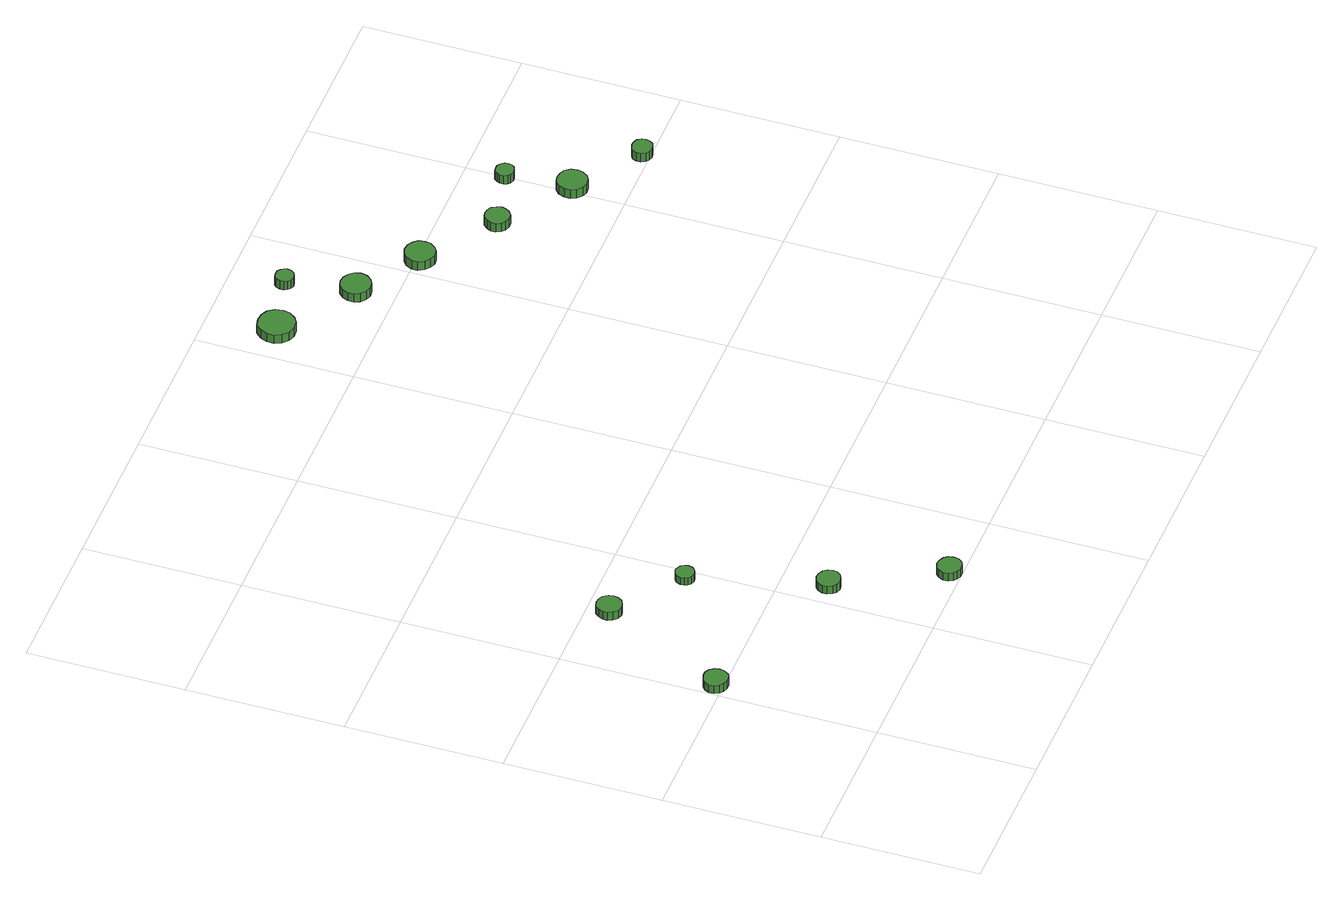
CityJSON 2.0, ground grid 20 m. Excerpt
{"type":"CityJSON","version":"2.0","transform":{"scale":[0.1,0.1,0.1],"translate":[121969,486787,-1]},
"CityObjects":{
"tree1":{"type":"SolitaryVegetationObject","attributes":{"function":"something"},"geometry":[{"type":"MultiSurface","lod":"1","boundaries":[[[0,1,2,3,4,5,6,7,8,9,10,11,12,13,14]],[[15,16,17,18,19,20,21,22,23,24,25,26,27,28,29]],[[0,29,28,1]],[[1,28,27,2]],[[2,27,26,3]],[[3,26,25,4]],[[4,25,24,5]],[[5,24,23,6]],[[6,23,22,7]],[[7,22,21,8]],[[8,21,20,9]],[[9,20,19,10]],[[10,19,18,11]],[[11,18,17,12]],[[12,17,16,13]],[[13,16,15,14]],[[14,15,29,0]]]}]},
"tree2":{"type":"SolitaryVegetationObject","attributes":{"function":"something"},"geometry":[{"type":"MultiSurface","lod":"1","boundaries":[[[30,31,32,33,34,35,36,37,38,39,40,41,42,43,44]],[[45,46,47,48,49,50,51,52,53,54,55,56,57,58,59]],[[30,59,58,31]],[[31,58,57,32]],[[32,57,56,33]],[[33,56,55,34]],[[34,55,54,35]],[[35,54,53,36]],[[36,53,52,37]],[[37,52,51,38]],[[38,51,50,39]],[[39,50,49,40]],[[40,49,48,41]],[[41,48,47,42]],[[42,47,46,43]],[[43,46,45,44]],[[44,45,59,30]]]}]},
"tree3":{"type":"SolitaryVegetationObject","attributes":{"function":"something"},"geometry":[{"type":"MultiSurface","lod":"1","boundaries":[[[60,61,62,63,64,65,66,67,68,69,70,71,72,73,74]],[[75,76,77,78,79,80,81,82,83,84,85,86,87,88,89]],[[60,89,88,61]],[[61,88,87,62]],[[62,87,86,63]],[[63,86,85,64]],[[64,85,84,65]],[[65,84,83,66]],[[66,83,82,67]],[[67,82,81,68]],[[68,81,80,69]],[[69,80,79,70]],[[70,79,78,71]],[[71,78,77,72]],[[72,77,76,73]],[[73,76,75,74]],[[74,75,89,60]]]}]},
"tree4":{"type":"SolitaryVegetationObject","attributes":{"function":"something"},"geometry":[{"type":"MultiSurface","lod":"1","boundaries":[[[90,91,92,93,94,95,96,97,98,99,100,101,102,103,104]],[[105,106,107,108,109,110,111,112,113,114,115,116,117,118,119]],[[90,119,118,91]],[[91,118,117,92]],[[92,117,116,93]],[[93,116,115,94]],[[94,115,114,95]],[[95,114,113,96]],[[96,113,112,97]],[[97,112,111,98]],[[98,111,110,99]],[[99,110,109,100]],[[100,109,108,101]],[[101,108,107,102]],[[102,107,106,103]],[[103,106,105,104]],[[104,105,119,90]]]}]},
"tree5":{"type":"SolitaryVegetationObject","attributes":{"function":"something"},"geometry":[{"type":"MultiSurface","lod":"1","boundaries":[[[120,121,122,123,124,125,126,127,128,129,130,131,132,133,134]],[[135,136,137,138,139,140,141,142,143,144,145,146,147,148,149]],[[120,149,148,121]],[[121,148,147,122]],[[122,147,146,123]],[[123,146,145,124]],[[124,145,144,125]],[[125,144,143,126]],[[126,143,142,127]],[[127,142,141,128]],[[128,141,140,129]],[[129,140,139,130]],[[130,139,138,131]],[[131,138,137,132]],[[132,137,136,133]],[[133,136,135,134]],[[134,135,149,120]]]}]},
"tree6":{"type":"SolitaryVegetationObject","attributes":{"function":"something"},"geometry":[{"type":"MultiSurface","lod":"1","boundaries":[[[150,151,152,153,154,155,156,157,158,159,160,161,162,163,164]],[[165,166,167,168,169,170,171,172,173,174,175,176,177,178,179]],[[150,179,178,151]],[[151,178,177,152]],[[152,177,176,153]],[[153,176,175,154]],[[154,175,174,155]],[[155,174,173,156]],[[156,173,172,157]],[[157,172,171,158]],[[158,171,170,159]],[[159,170,169,160]],[[160,169,168,161]],[[161,168,167,162]],[[162,167,166,163]],[[163,166,165,164]],[[164,165,179,150]]]}]},
"tree7":{"type":"SolitaryVegetationObject","attributes":{"function":"something"},"geometry":[{"type":"MultiSurface","lod":"1","boundaries":[[[180,181,182,183,184,185,186,187,188,189,190,191,192,193,194]],[[195,196,197,198,199,200,201,202,203,204,205,206,207,208,209]],[[180,209,208,181]],[[181,208,207,182]],[[182,207,206,183]],[[183,206,205,184]],[[184,205,204,185]],[[185,204,203,186]],[[186,203,202,187]],[[187,202,201,188]],[[188,201,200,189]],[[189,200,199,190]],[[190,199,198,191]],[[191,198,197,192]],[[192,197,196,193]],[[193,196,195,194]],[[194,195,209,180]]]}]},
"tree8":{"type":"SolitaryVegetationObject","attributes":{"function":"something"},"geometry":[{"type":"MultiSurface","lod":"1","boundaries":[[[210,211,212,213,214,215,216,217,218,219,220,221,222,223,224]],[[225,226,227,228,229,230,231,232,233,234,235,236,237,238,239]],[[210,239,238,211]],[[211,238,237,212]],[[212,237,236,213]],[[213,236,235,214]],[[214,235,234,215]],[[215,234,233,216]],[[216,233,232,217]],[[217,232,231,218]],[[218,231,230,219]],[[219,230,229,220]],[[220,229,228,221]],[[221,228,227,222]],[[222,227,226,223]],[[223,226,225,224]],[[224,225,239,210]]]}]},
"tree9":{"type":"SolitaryVegetationObject","attributes":{"function":"something"},"geometry":[{"type":"MultiSurface","lod":"1","boundaries":[[[240,241,242,243,244,245,246,247,248,249,250,251,252,253,254]],[[255,256,257,258,259,260,261,262,263,264,265,266,267,268,269]],[[240,269,268,241]],[[241,268,267,242]],[[242,267,266,243]],[[243,266,265,244]],[[244,265,264,245]],[[245,264,263,246]],[[246,263,262,247]],[[247,262,261,248]],[[248,261,260,249]],[[249,260,259,250]],[[250,259,258,251]],[[251,258,257,252]],[[252,257,256,253]],[[253,256,255,254]],[[254,255,269,240]]]}]},
"tree10":{"type":"SolitaryVegetationObject","attributes":{"function":"something"},"geometry":[{"type":"MultiSurface","lod":"1","boundaries":[[[270,271,272,273,274,275,276,277,278,279,280,281,282,283,284]],[[285,286,287,288,289,290,291,292,293,294,295,296,297,298,299]],[[270,299,298,271]],[[271,298,297,272]],[[272,297,296,273]],[[273,296,295,274]],[[274,295,294,275]],[[275,294,293,276]],[[276,293,292,277]],[[277,292,291,278]],[[278,291,290,279]],[[279,290,289,280]],[[280,289,288,281]],[[281,288,287,282]],[[282,287,286,283]],[[283,286,285,284]],[[284,285,299,270]]]}]},
"tree11":{"type":"SolitaryVegetationObject","attributes":{"function":"something"},"geometry":[{"type":"MultiSurface","lod":"1","boundaries":[[[300,301,302,303,304,305,306,307,308,309,310,311,312,313,314]],[[315,316,317,318,319,320,321,322,323,324,325,326,327,328,329]],[[300,329,328,301]],[[301,328,327,302]],[[302,327,326,303]],[[303,326,325,304]],[[304,325,324,305]],[[305,324,323,306]],[[306,323,322,307]],[[307,322,321,308]],[[308,321,320,309]],[[309,320,319,310]],[[310,319,318,311]],[[311,318,317,312]],[[312,317,316,313]],[[313,316,315,314]],[[314,315,329,300]]]}]},
"tree12":{"type":"SolitaryVegetationObject","attributes":{"function":"something"},"geometry":[{"type":"MultiSurface","lod":"1","boundaries":[[[330,331,332,333,334,335,336,337,338,339,340,341,342,343,344]],[[345,346,347,348,349,350,351,352,353,354,355,356,357,358,359]],[[330,359,358,331]],[[331,358,357,332]],[[332,357,356,333]],[[333,356,355,334]],[[334,355,354,335]],[[335,354,353,336]],[[336,353,352,337]],[[337,352,351,338]],[[338,351,350,339]],[[339,350,349,340]],[[340,349,348,341]],[[341,348,347,342]],[[342,347,346,343]],[[343,346,345,344]],[[344,345,359,330]]]}]},
"tree13":{"type":"SolitaryVegetationObject","attributes":{"function":"something"},"geometry":[{"type":"MultiSurface","lod":"1","boundaries":[[[360,361,362,363,364,365,366,367,368,369,370,371,372,373,374]],[[375,376,377,378,379,380,381,382,383,384,385,386,387,388,389]],[[360,389,388,361]],[[361,388,387,362]],[[362,387,386,363]],[[363,386,385,364]],[[364,385,384,365]],[[365,384,383,366]],[[366,383,382,367]],[[367,382,381,368]],[[368,381,380,369]],[[369,380,379,370]],[[370,379,378,371]],[[371,378,377,372]],[[372,377,376,373]],[[373,376,375,374]],[[374,375,389,360]]]}]}
},
"vertices":[
[34,210,19],[33,216,19],[29,222,19],[23,225,19],[17,225,19],[11,223,19],[6,219,19],[3,213,19],[3,207,19],[6,201,19],[11,197,19],[17,195,19],[23,195,19],[29,198,19],[33,204,19],[33,204,7],[29,198,7],[23,195,7],[17,195,7],[11,197,7],[6,201,7],[3,207,7],[3,213,7],[6,219,7],[11,223,7],[17,225,7],[23,225,7],[29,222,7],[33,216,7],[34,210,7],
[117,373,19],[116,379,19],[112,385,19],[106,388,19],[100,389,19],[93,387,19],[89,382,19],[86,376,19],[86,370,19],[89,364,19],[93,359,19],[100,357,19],[106,358,19],[112,361,19],[116,367,19],[116,367,7],[112,361,7],[106,358,7],[100,357,7],[93,359,7],[89,364,7],[86,370,7],[86,376,7],[89,382,7],[93,387,7],[100,389,7],[106,388,7],[112,385,7],[116,379,7],[117,373,7],
[247,143,19],[246,149,19],[242,154,19],[236,157,19],[230,158,19],[224,156,19],[220,152,19],[217,146,19],[217,140,19],[220,134,19],[224,130,19],[230,128,19],[236,129,19],[242,132,19],[246,137,19],[246,137,7],[242,132,7],[236,129,7],[230,128,7],[224,130,7],[220,134,7],[217,140,7],[217,146,7],[220,152,7],[224,156,7],[230,158,7],[236,157,7],[242,154,7],[246,149,7],[247,143,7],
[199,308,18],[198,313,18],[195,317,18],[191,319,18],[186,320,18],[181,318,18],[178,315,18],[176,310,18],[176,305,18],[178,301,18],[181,298,18],[186,296,18],[191,297,18],[195,299,18],[198,303,18],[198,303,7],[195,299,7],[191,297,7],[186,296,7],[181,298,7],[178,301,7],[176,305,7],[176,310,7],[178,315,7],[181,318,7],[186,320,7],[191,319,7],[195,317,7],[198,313,7],[199,308,7],
[317,16,19],[316,22,19],[312,27,19],[306,30,19],[300,31,19],[294,29,19],[290,25,19],[287,19,19],[287,12,19],[290,7,19],[294,3,19],[300,1,19],[306,1,19],[312,4,19],[316,9,19],[316,9,7],[312,4,7],[306,1,7],[300,1,7],[294,3,7],[290,7,7],[287,12,7],[287,19,7],[290,25,7],[294,29,7],[300,31,7],[306,30,7],[312,27,7],[316,22,7],[317,16,7],
[459,909,32],[457,919,32],[451,927,32],[443,931,32],[433,932,32],[424,930,32],[417,923,32],[413,914,32],[413,904,32],[417,896,32],[424,889,32],[433,886,32],[443,887,32],[451,892,32],[457,900,32],[457,900,19],[451,892,19],[443,887,19],[433,886,19],[424,889,19],[417,896,19],[413,904,19],[413,914,19],[417,923,19],[424,930,19],[433,932,19],[443,931,19],[451,927,19],[457,919,19],[459,909,19],
[553,844,32],[551,852,32],[546,858,32],[539,862,32],[531,863,32],[524,861,32],[518,855,32],[515,848,32],[515,840,32],[518,833,32],[524,828,32],[531,825,32],[539,826,32],[546,830,32],[551,836,32],[551,836,19],[546,830,19],[539,826,19],[531,825,19],[524,828,19],[518,833,19],[515,840,19],[515,848,19],[518,855,19],[524,861,19],[531,863,19],[539,862,19],[546,858,19],[551,852,19],[553,844,19],
[531,929,32],[530,933,32],[527,937,32],[523,940,32],[518,940,32],[513,939,32],[510,936,32],[508,931,32],[508,926,32],[510,922,32],[513,919,32],[518,917,32],[523,918,32],[527,920,32],[530,924,32],[530,924,19],[527,920,19],[523,918,19],[518,917,19],[513,919,19],[510,922,19],[508,926,19],[508,931,19],[510,936,19],[513,939,19],[518,940,19],[523,940,19],[527,937,19],[530,933,19],[531,929,19],
[631,791,33],[630,799,33],[625,805,33],[618,809,33],[610,810,33],[603,808,33],[597,803,33],[593,795,33],[593,787,33],[597,780,33],[603,775,33],[610,772,33],[618,773,33],[625,777,33],[630,784,33],[630,784,20],[625,777,20],[618,773,20],[610,772,20],[603,775,20],[597,780,20],[593,787,20],[593,795,20],[597,803,20],[603,808,20],[610,810,20],[618,809,20],[625,805,20],[630,799,20],[631,791,20],
[720,726,33],[718,732,33],[715,738,33],[709,741,33],[703,742,33],[697,740,33],[692,735,33],[689,729,33],[689,723,33],[692,717,33],[697,713,33],[703,711,33],[709,711,33],[715,715,33],[718,720,33],[718,720,20],[715,715,20],[709,711,20],[703,711,20],[697,713,20],[692,717,20],[689,723,20],[689,729,20],[692,735,20],[697,740,20],[703,742,20],[709,741,20],[715,738,20],[718,732,20],[720,726,20],
[814,664,32],[813,672,32],[808,679,32],[801,682,32],[793,683,32],[786,681,32],[780,676,32],[777,668,32],[777,660,32],[780,653,32],[786,648,32],[793,645,32],[801,646,32],[808,650,32],[813,657,32],[813,657,19],[808,650,19],[801,646,19],[793,645,19],[786,648,19],[780,653,19],[777,660,19],[777,668,19],[780,676,19],[786,681,19],[793,683,19],[801,682,19],[808,679,19],[813,672,19],[814,664,19],
[798,746,32],[797,750,32],[794,754,32],[790,757,32],[785,757,32],[780,756,32],[777,752,32],[775,748,32],[775,743,32],[777,739,32],[780,736,32],[785,734,32],[790,735,32],[794,737,32],[797,741,32],[797,741,19],[794,737,19],[790,735,19],[785,734,19],[780,736,19],[777,739,19],[775,743,19],[775,748,19],[777,752,19],[780,756,19],[785,757,19],[790,757,19],[794,754,19],[797,750,19],[798,746,19],
[893,606,32],[892,611,32],[889,616,32],[884,618,32],[879,619,32],[873,617,32],[869,614,32],[867,609,32],[867,603,32],[869,598,32],[873,595,32],[879,593,32],[884,594,32],[889,596,32],[892,601,32],[892,601,19],[889,596,19],[884,594,19],[879,593,19],[873,595,19],[869,598,19],[867,603,19],[867,609,19],[869,614,19],[873,617,19],[879,619,19],[884,618,19],[889,616,19],[892,611,19],[893,606,19]
]}
